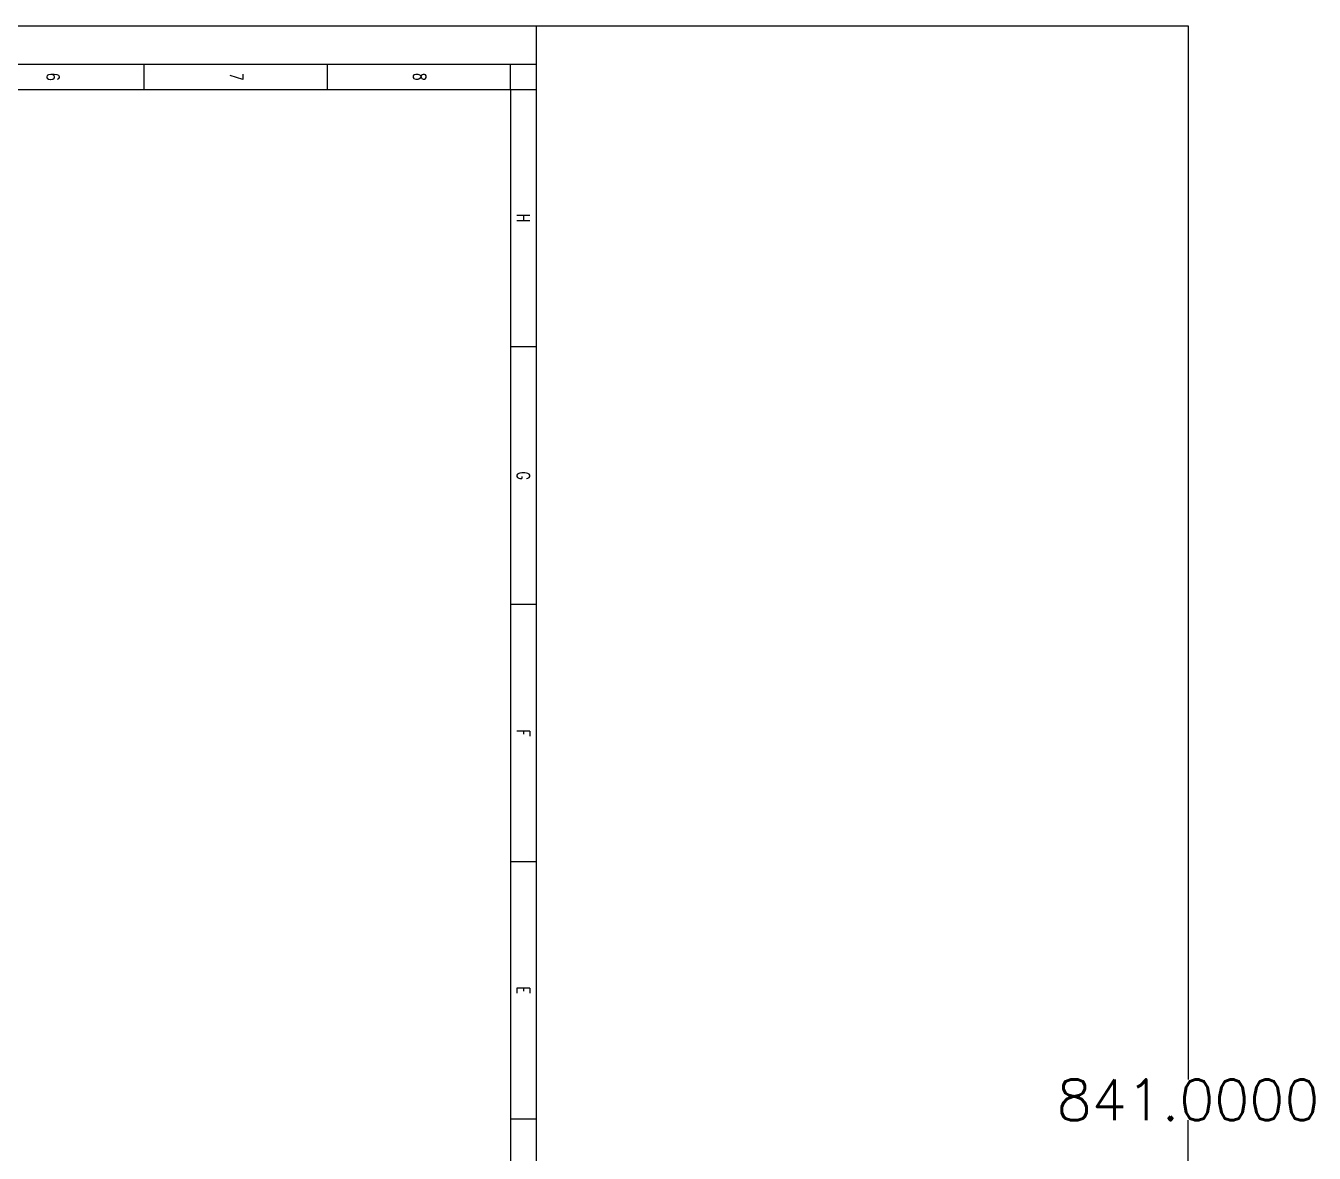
# Model space of a CAD drawing. Header units: inches. Extents: x 3186 to 109360, y -14990 to 740552.
# Drawn here: x 24653 to 49862, y 140257 to 162326 of the extents above; entities that cross this region are included whole.
import ezdxf
from ezdxf.enums import TextEntityAlignment as Align

# ---------------------------------------------------------------- set-up
doc = ezdxf.new("R2010")
doc.units = ezdxf.units.IN
doc.header["$MEASUREMENT"] = 0
doc.layers.add('图框', color=4, linetype='Continuous')
doc.styles.add('HZ', font='txt_____.ttf', dxfattribs={"width": 0.7, "bigfont": 'HZTXT'})
doc.styles.get("Standard").update_dxf_attribs({"font": 'txt', "bigfont": 'gbcbig.shx'})
doc.dimstyles.new('Standard-yuanban', dxfattribs={"dimtxt": 800, "dimasz": 0.18, "dimexe": 0.18, "dimexo": 0.0625, "dimgap": 0.09, "dimtad": 0, "dimtih": 1, "dimtoh": 1, "dimdec": 4, "dimlfac": 0.02, "dimzin": 0, "dimdsep": 46, "dimtxsty": 'Standard', "dimcen": 0.09, "dimadec": 0, "dimazin": 0, "dimtfac": 1, "dimtdec": 4, "dimtofl": 0, "dimtmove": 0, "dimatfit": 3, "dimfxl": 1, "dimtolj": 1, "dimtzin": 0, "dimarcsym": 0})

# ---------------------------------------------------------------- blocks, each defined once
blk = doc.blocks.new('tk1')
at = {"layer": '图框'}
for p, q in [((-831, 584), (10, 584)), ((-831, -10), (-831, 584)), ((-816, 208.63), (-816, 584)), ((-806, 574), (-806, 584)), ((-705.25, 584), (-705.25, 574)), ((-604.5, 584), (-604.5, 574)), ((-503.75, 584), (-503.75, 574)), ((-403, 584), (-403, 574)), ((-806, 574), (-816, 574)), ((-816, 502.25), (-806, 502.25)), ((-816, 430.5), (-806, 430.5))]:
    blk.add_line(p, q, dxfattribs=at)
at = {"layer": '图框', "color": 1}
for p, q in [((-806, 574), (0, 574)), ((-806, 0), (-806, 574))]:
    blk.add_line(p, q, dxfattribs=at)
at = {"layer": '图框', "style": 'HZ', "width": 0.7}
for s, p in [('H', (-755.63, 576.5)), ('G', (-654.88, 576.5)), ('F', (-554.13, 576.5)), ('E', (-453.38, 576.5)), ('8', (-811.04, 536.01)), ('7', (-811.04, 464.26)), ('6', (-811.04, 392.51))]:
    blk.add_text(s, height=5, dxfattribs=at).set_placement(p, align=Align.CENTER)
blk = doc.blocks.new('*D87')
at = {"color": 0, "lineweight": -2, "transparency": 16777216}
for p, q in [((34637, 162326), (47394, 162326)), ((47394, 162326), (47394, 141701)), ((47394, 120276), (47394, 140901)), ((34637, 120276), (47394, 120276))]:
    blk.add_line(p, q, dxfattribs=at)
at = {"color": 0, "transparency": 16777216}
for points in [[(47394, 162326), (47394, 162326), (47394, 162326)], [(47394, 120276), (47394, 120276), (47394, 120276)]]:
    blk.add_solid(points, dxfattribs=at)
at = {"layer": 'Defpoints', "color": 0, "transparency": 16777216}
for p in [(34637, 162326), (47394, 162326), (34637, 120276)]:
    blk.add_point(p, dxfattribs=at)
at = {"color": 0, "transparency": 16777216, "insert": (47394, 141301), "char_height": 800, "attachment_point": 5}
blk.add_mtext('\\A1;841.0000', dxfattribs=at)

msp = doc.modelspace()

# ---------------------------------------------------------------- block references
at = {"linetype": 'Continuous', "xscale": 50, "yscale": 50, "zscale": 50, "rotation": 270}
msp.add_blockref('tk1', (5437.15523, 120775.71985), dxfattribs=at)

# ---------------------------------------------------------------- dimensions: what is measured, and where the dimension line sits
dim = msp.add_linear_dim(base=(47393.68954, 162325.71985), p1=(34637.15523, 120275.71985), p2=(34637.15523, 162325.71985), angle=90, dimstyle='Standard-yuanban')
dim.commit()
dim.dimension.update_dxf_attribs({"geometry": '*D87', "text_midpoint": (47393.68954, 141300.71985)})

doc.saveas('drawing.dxf')
